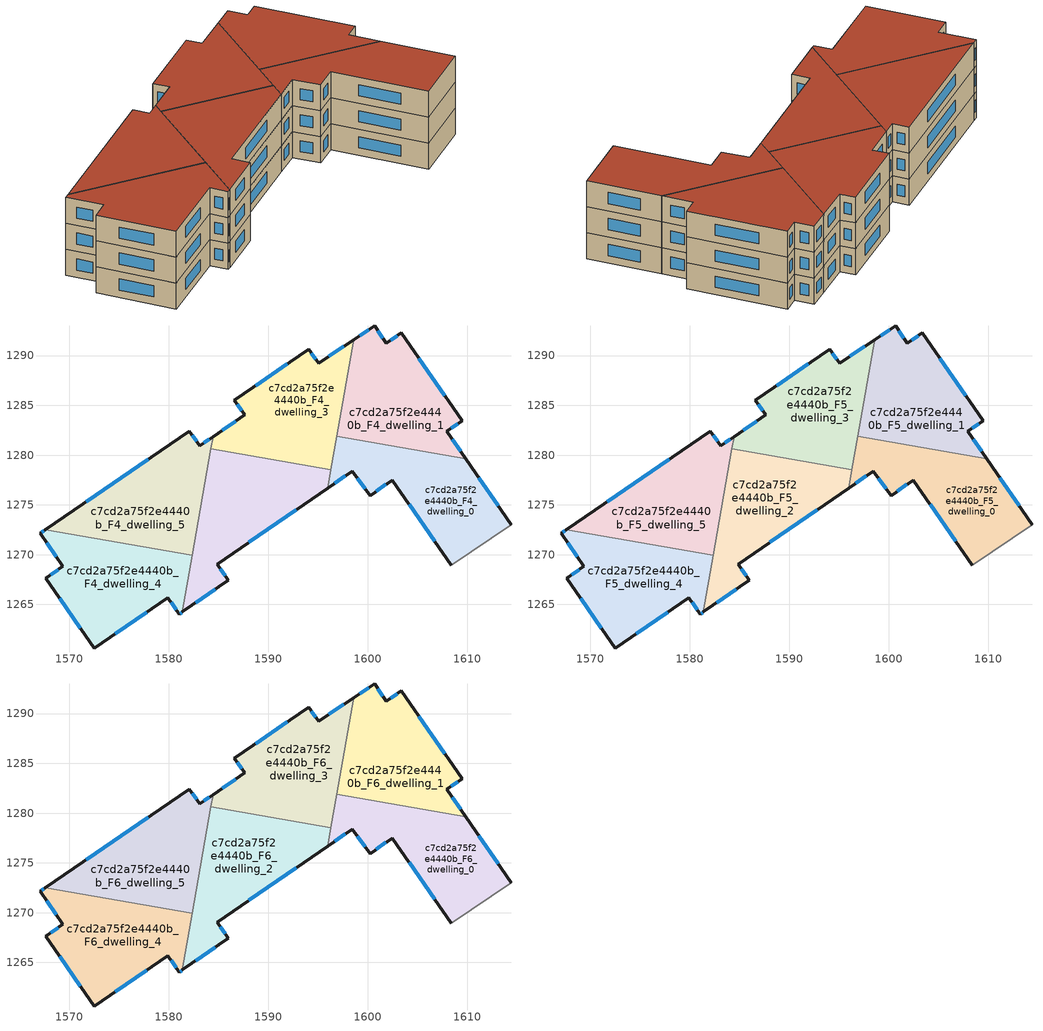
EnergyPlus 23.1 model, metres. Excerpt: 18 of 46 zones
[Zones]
c7cd2a75f2e4440b_F4_dwelling_0
 floor to c7cd2a75f2e4440b_F3_dwelling_0 (EU_floor_Construction): 1609.86,1279.62 1614.39,1273.03 1608.41,1268.92 1602.46,1277.49 1600.24,1275.94 1598.46,1278.39 1595.98,1276.69 1596.89,1281.87 z12
 wall outside (EU_wall_Construction): 1595.98,1276.69 1598.46,1278.39 1600.24,1275.94 1602.46,1277.49 1608.41,1268.92 / 1614.39,1273.03 1609.86,1279.62 z12:15
 wall to c7cd2a75f2e4440b_F4_dwelling_1 (EU_wall_Construction): 1609.86,1279.62 1596.89,1281.87 z12:15
 wall adiabatic (EU_wall_Construction): 1608.41,1268.92 1614.39,1273.03 z12:15
 wall to c7cd2a75f2e4440b_F4_dwelling_3 (EU_wall_Construction): 1596.89,1281.87 1596.3,1278.51 z12:15
 wall to c7cd2a75f2e4440b_F4_dwelling_2 (EU_wall_Construction): 1596.3,1278.51 1595.98,1276.69 z12:15
 window (EU_Window_Construction): 1600.87,1276.38 1601.82,1277.05 / 1598.97,1277.69 1599.73,1276.64 / 1596.69,1277.18 1597.75,1277.91 / 1613.1,1274.91 1611.16,1277.73 / 1604.16,1275.04 1606.71,1271.37 z12.86:14.14
c7cd2a75f2e4440b_F4_dwelling_1
 floor to c7cd2a75f2e4440b_F3_dwelling_1 (EU_floor_Construction): 1603.37,1292.28 1609.49,1283.43 1607.96,1282.38 1609.86,1279.62 1596.89,1281.87 1598.58,1291.6 1600.68,1293.01 1601.87,1291.25 z12
 wall outside (EU_wall_Construction): 1609.86,1279.62 1607.96,1282.38 1609.49,1283.43 1603.37,1292.28 1601.87,1291.25 1600.68,1293.01 1598.58,1291.6 z12:15
 wall to c7cd2a75f2e4440b_F4_dwelling_3 (EU_wall_Construction): 1598.58,1291.6 1596.89,1281.87 z12:15
 window (EU_Window_Construction): 1608.4,1282.68 1609.05,1283.13 / 1609.32,1280.41 1608.5,1281.59 / 1600.08,1292.61 1599.18,1292.01 / 1601.53,1291.76 1601.02,1292.51 / 1602.94,1291.99 1602.3,1291.55 / 1607.74,1285.96 1605.11,1289.75 z12.86:14.14
c7cd2a75f2e4440b_F4_dwelling_2
 floor to c7cd2a75f2e4440b_F3_dwelling_2 (EU_floor_Construction): 1594.73,1275.83 1584.88,1269.06 1586.01,1267.41 1581.39,1264.24 1583.74,1277.75 z12
 floor to c7cd2a75f2e4440b_F3_dwelling_3 (EU_floor_Construction): 1596.3,1278.51 1595.98,1276.69 1594.73,1275.83 1583.74,1277.75 1584.24,1280.61 z12
 wall outside (EU_wall_Construction): 1581.39,1264.24 1586.01,1267.41 1584.88,1269.06 1595.98,1276.69 z12:15
 wall to c7cd2a75f2e4440b_F4_dwelling_3 (EU_wall_Construction): 1596.3,1278.51 1584.24,1280.61 z12:15
 wall to c7cd2a75f2e4440b_F4_dwelling_5 (EU_wall_Construction): 1584.24,1280.61 1582.38,1269.92 z12:15
 wall to c7cd2a75f2e4440b_F4_dwelling_4 (EU_wall_Construction): 1582.38,1269.92 1581.39,1264.24 z12:15
 window (EU_Window_Construction): 1582.71,1265.15 1584.69,1266.51 / 1588.05,1271.24 1592.81,1274.51 / 1585.68,1267.88 1585.2,1268.59 z12.86:14.14
c7cd2a75f2e4440b_F4_dwelling_3
 floor to c7cd2a75f2e4440b_F3_dwelling_3 (EU_floor_Construction): 1596.81,1281.46 1596.3,1278.51 1584.24,1280.61 1584.46,1281.87 1587.65,1284.03 1588.43,1282.92 z12
 floor to c7cd2a75f2e4440b_F3_dwelling_4 (EU_floor_Construction): 1598.58,1291.6 1596.81,1281.46 1588.43,1282.92 1586.61,1285.51 1594.06,1290.63 1595.07,1289.25 z12
 wall outside (EU_wall_Construction): 1598.58,1291.6 1595.07,1289.25 1594.06,1290.63 1586.61,1285.51 1587.65,1284.03 1584.46,1281.87 z12:15
 wall to c7cd2a75f2e4440b_F4_dwelling_5 (EU_wall_Construction): 1584.46,1281.87 1584.24,1280.61 z12:15
 window (EU_Window_Construction): 1586.74,1283.41 1585.37,1282.48 / 1586.91,1285.08 1587.35,1284.45 / 1591.93,1289.17 1588.74,1286.97 / 1594.78,1289.64 1594.35,1290.24 / 1597.58,1290.93 1596.07,1289.92 z12.86:14.14
c7cd2a75f2e4440b_F4_dwelling_4
 floor to c7cd2a75f2e4440b_F3_dwelling_5 (EU_floor_Construction): 1582.38,1269.92 1581.39,1264.24 1581.06,1264.02 1579.93,1265.67 1572.51,1260.58 1567.67,1267.62 1569.38,1268.82 1567.08,1272.13 1567.6,1272.49 z12
 wall outside (EU_wall_Construction): 1567.6,1272.49 1567.08,1272.13 1569.38,1268.82 1567.67,1267.62 1572.51,1260.58 1579.93,1265.67 1581.06,1264.02 1581.39,1264.24 z12:15
 wall to c7cd2a75f2e4440b_F4_dwelling_5 (EU_wall_Construction): 1582.38,1269.92 1567.6,1272.49 z12:15
 window (EU_Window_Construction): 1574.63,1262.03 1577.81,1264.21 / 1569.05,1265.61 1571.13,1262.59 / 1568.89,1268.48 1568.16,1267.96 / 1567.73,1271.19 1568.72,1269.77 / 1567.45,1272.39 1567.23,1272.24 / 1581.15,1264.08 1581.3,1264.18 / 1580.25,1265.2 1580.74,1264.49 z12.86:14.14
c7cd2a75f2e4440b_F4_dwelling_5
 floor to c7cd2a75f2e4440b_F3_dwelling_6 (EU_floor_Construction): 1584.46,1281.87 1582.38,1269.92 1567.6,1272.49 1582.09,1282.42 1583.12,1280.96 z12
 wall outside (EU_wall_Construction): 1584.46,1281.87 1583.12,1280.96 1582.09,1282.42 1567.6,1272.49 z12:15
 window (EU_Window_Construction): 1577.95,1279.58 1571.74,1275.33 / 1582.83,1281.38 1582.38,1282 / 1584.07,1281.61 1583.5,1281.22 z12.86:14.14
c7cd2a75f2e4440b_F5_dwelling_0
 floor to c7cd2a75f2e4440b_F4_dwelling_0 (EU_floor_Construction): 1609.86,1279.62 1614.39,1273.03 1608.41,1268.92 1602.46,1277.49 1600.24,1275.94 1598.46,1278.39 1595.98,1276.69 1596.89,1281.87 z15
 wall outside (EU_wall_Construction): 1595.98,1276.69 1598.46,1278.39 1600.24,1275.94 1602.46,1277.49 1608.41,1268.92 / 1614.39,1273.03 1609.86,1279.62 z15:18
 wall to c7cd2a75f2e4440b_F5_dwelling_1 (EU_wall_Construction): 1609.86,1279.62 1596.89,1281.87 z15:18
 wall adiabatic (EU_wall_Construction): 1608.41,1268.92 1614.39,1273.03 z15:18
 wall to c7cd2a75f2e4440b_F5_dwelling_3 (EU_wall_Construction): 1596.89,1281.87 1596.3,1278.51 z15:18
 wall to c7cd2a75f2e4440b_F5_dwelling_2 (EU_wall_Construction): 1596.3,1278.51 1595.98,1276.69 z15:18
 window (EU_Window_Construction): 1600.87,1276.38 1601.82,1277.05 / 1598.97,1277.69 1599.73,1276.64 / 1596.69,1277.18 1597.75,1277.91 / 1613.1,1274.91 1611.16,1277.73 / 1604.16,1275.04 1606.71,1271.37 z15.86:17.14
c7cd2a75f2e4440b_F5_dwelling_1
 floor to c7cd2a75f2e4440b_F4_dwelling_1 (EU_floor_Construction): 1603.37,1292.28 1609.49,1283.43 1607.96,1282.38 1609.86,1279.62 1596.89,1281.87 1598.58,1291.6 1600.68,1293.01 1601.87,1291.25 z15
 wall outside (EU_wall_Construction): 1609.86,1279.62 1607.96,1282.38 1609.49,1283.43 1603.37,1292.28 1601.87,1291.25 1600.68,1293.01 1598.58,1291.6 z15:18
 wall to c7cd2a75f2e4440b_F5_dwelling_3 (EU_wall_Construction): 1598.58,1291.6 1596.89,1281.87 z15:18
 window (EU_Window_Construction): 1608.4,1282.68 1609.05,1283.13 / 1609.32,1280.41 1608.5,1281.59 / 1600.08,1292.61 1599.18,1292.01 / 1601.53,1291.76 1601.02,1292.51 / 1602.94,1291.99 1602.3,1291.55 / 1607.74,1285.96 1605.11,1289.75 z15.86:17.14
c7cd2a75f2e4440b_F5_dwelling_2
 floor to c7cd2a75f2e4440b_F4_dwelling_2 (EU_floor_Construction): 1596.3,1278.51 1595.98,1276.69 1584.88,1269.06 1586.01,1267.41 1581.39,1264.24 1584.24,1280.61 z15
 wall outside (EU_wall_Construction): 1581.39,1264.24 1586.01,1267.41 1584.88,1269.06 1595.98,1276.69 z15:18
 wall to c7cd2a75f2e4440b_F5_dwelling_3 (EU_wall_Construction): 1596.3,1278.51 1584.24,1280.61 z15:18
 wall to c7cd2a75f2e4440b_F5_dwelling_5 (EU_wall_Construction): 1584.24,1280.61 1582.38,1269.92 z15:18
 wall to c7cd2a75f2e4440b_F5_dwelling_4 (EU_wall_Construction): 1582.38,1269.92 1581.39,1264.24 z15:18
 window (EU_Window_Construction): 1582.71,1265.15 1584.69,1266.51 / 1588.05,1271.24 1592.81,1274.51 / 1585.68,1267.88 1585.2,1268.59 z15.86:17.14
c7cd2a75f2e4440b_F5_dwelling_3
 floor to c7cd2a75f2e4440b_F4_dwelling_3 (EU_floor_Construction): 1598.58,1291.6 1596.3,1278.51 1584.24,1280.61 1584.46,1281.87 1587.65,1284.03 1586.61,1285.51 1594.06,1290.63 1595.07,1289.25 z15
 wall outside (EU_wall_Construction): 1598.58,1291.6 1595.07,1289.25 1594.06,1290.63 1586.61,1285.51 1587.65,1284.03 1584.46,1281.87 z15:18
 wall to c7cd2a75f2e4440b_F5_dwelling_5 (EU_wall_Construction): 1584.46,1281.87 1584.24,1280.61 z15:18
 window (EU_Window_Construction): 1586.74,1283.41 1585.37,1282.48 / 1586.91,1285.08 1587.35,1284.45 / 1591.93,1289.17 1588.74,1286.97 / 1594.78,1289.64 1594.35,1290.24 / 1597.58,1290.93 1596.07,1289.92 z15.86:17.14
c7cd2a75f2e4440b_F5_dwelling_4
 floor to c7cd2a75f2e4440b_F4_dwelling_4 (EU_floor_Construction): 1582.38,1269.92 1581.39,1264.24 1581.06,1264.02 1579.93,1265.67 1572.51,1260.58 1567.67,1267.62 1569.38,1268.82 1567.08,1272.13 1567.6,1272.49 z15
 wall outside (EU_wall_Construction): 1567.6,1272.49 1567.08,1272.13 1569.38,1268.82 1567.67,1267.62 1572.51,1260.58 1579.93,1265.67 1581.06,1264.02 1581.39,1264.24 z15:18
 wall to c7cd2a75f2e4440b_F5_dwelling_5 (EU_wall_Construction): 1582.38,1269.92 1567.6,1272.49 z15:18
 window (EU_Window_Construction): 1574.63,1262.03 1577.81,1264.21 / 1569.05,1265.61 1571.13,1262.59 / 1568.89,1268.48 1568.16,1267.96 / 1567.73,1271.19 1568.72,1269.77 / 1567.45,1272.39 1567.23,1272.24 / 1581.15,1264.08 1581.3,1264.18 / 1580.25,1265.2 1580.74,1264.49 z15.86:17.14
c7cd2a75f2e4440b_F5_dwelling_5
 floor to c7cd2a75f2e4440b_F4_dwelling_5 (EU_floor_Construction): 1584.46,1281.87 1582.38,1269.92 1567.6,1272.49 1582.09,1282.42 1583.12,1280.96 z15
 wall outside (EU_wall_Construction): 1584.46,1281.87 1583.12,1280.96 1582.09,1282.42 1567.6,1272.49 z15:18
 window (EU_Window_Construction): 1577.95,1279.58 1571.74,1275.33 / 1582.83,1281.38 1582.38,1282 / 1584.07,1281.61 1583.5,1281.22 z15.86:17.14
c7cd2a75f2e4440b_F6_dwelling_0
 floor to c7cd2a75f2e4440b_F5_dwelling_0 (EU_floor_Construction): 1609.86,1279.62 1614.39,1273.03 1608.41,1268.92 1602.46,1277.49 1600.24,1275.94 1598.46,1278.39 1595.98,1276.69 1596.89,1281.87 z18
 wall outside (EU_wall_Construction): 1595.98,1276.69 1598.46,1278.39 1600.24,1275.94 1602.46,1277.49 1608.41,1268.92 / 1614.39,1273.03 1609.86,1279.62 z18:21
 wall to c7cd2a75f2e4440b_F6_dwelling_1 (EU_wall_Construction): 1609.86,1279.62 1596.89,1281.87 z18:21
 wall adiabatic (EU_wall_Construction): 1608.41,1268.92 1614.39,1273.03 z18:21
 wall to c7cd2a75f2e4440b_F6_dwelling_3 (EU_wall_Construction): 1596.89,1281.87 1596.3,1278.51 z18:21
 wall to c7cd2a75f2e4440b_F6_dwelling_2 (EU_wall_Construction): 1596.3,1278.51 1595.98,1276.69 z18:21
 window (EU_Window_Construction): 1600.87,1276.38 1601.82,1277.05 / 1598.97,1277.69 1599.73,1276.64 / 1596.69,1277.18 1597.75,1277.91 / 1613.1,1274.91 1611.16,1277.73 / 1604.16,1275.04 1606.71,1271.37 z18.86:20.14
 roof outside (EU_roof_Construction): 1614.39,1273.03 1609.86,1279.62 1596.89,1281.87 1595.98,1276.69 1598.46,1278.39 1600.24,1275.94 1602.46,1277.49 1608.41,1268.92 z21
c7cd2a75f2e4440b_F6_dwelling_1
 floor to c7cd2a75f2e4440b_F5_dwelling_1 (EU_floor_Construction): 1603.37,1292.28 1609.49,1283.43 1607.96,1282.38 1609.86,1279.62 1596.89,1281.87 1598.58,1291.6 1600.68,1293.01 1601.87,1291.25 z18
 wall outside (EU_wall_Construction): 1609.86,1279.62 1607.96,1282.38 1609.49,1283.43 1603.37,1292.28 1601.87,1291.25 1600.68,1293.01 1598.58,1291.6 z18:21
 wall to c7cd2a75f2e4440b_F6_dwelling_3 (EU_wall_Construction): 1598.58,1291.6 1596.89,1281.87 z18:21
 window (EU_Window_Construction): 1608.4,1282.68 1609.05,1283.13 / 1609.32,1280.41 1608.5,1281.59 / 1600.08,1292.61 1599.18,1292.01 / 1601.53,1291.76 1601.02,1292.51 / 1602.94,1291.99 1602.3,1291.55 / 1607.74,1285.96 1605.11,1289.75 z18.86:20.14
 roof outside (EU_roof_Construction): 1609.86,1279.62 1607.96,1282.38 1609.49,1283.43 1603.37,1292.28 1601.87,1291.25 1600.68,1293.01 1598.58,1291.6 1596.89,1281.87 z21
c7cd2a75f2e4440b_F6_dwelling_2
 floor to c7cd2a75f2e4440b_F5_dwelling_2 (EU_floor_Construction): 1596.3,1278.51 1595.98,1276.69 1584.88,1269.06 1586.01,1267.41 1581.39,1264.24 1584.24,1280.61 z18
 wall outside (EU_wall_Construction): 1581.39,1264.24 1586.01,1267.41 1584.88,1269.06 1595.98,1276.69 z18:21
 wall to c7cd2a75f2e4440b_F6_dwelling_3 (EU_wall_Construction): 1596.3,1278.51 1584.24,1280.61 z18:21
 wall to c7cd2a75f2e4440b_F6_dwelling_5 (EU_wall_Construction): 1584.24,1280.61 1582.38,1269.92 z18:21
 wall to c7cd2a75f2e4440b_F6_dwelling_4 (EU_wall_Construction): 1582.38,1269.92 1581.39,1264.24 z18:21
 window (EU_Window_Construction): 1582.71,1265.15 1584.69,1266.51 / 1588.05,1271.24 1592.81,1274.51 / 1585.68,1267.88 1585.2,1268.59 z18.86:20.14
 roof outside (EU_roof_Construction): 1586.01,1267.41 1584.88,1269.06 1595.98,1276.69 1596.3,1278.51 1584.24,1280.61 1581.39,1264.24 z21
c7cd2a75f2e4440b_F6_dwelling_3
 floor to c7cd2a75f2e4440b_F5_dwelling_3 (EU_floor_Construction): 1598.58,1291.6 1596.3,1278.51 1584.24,1280.61 1584.46,1281.87 1587.65,1284.03 1586.61,1285.51 1594.06,1290.63 1595.07,1289.25 z18
 wall outside (EU_wall_Construction): 1598.58,1291.6 1595.07,1289.25 1594.06,1290.63 1586.61,1285.51 1587.65,1284.03 1584.46,1281.87 z18:21
 wall to c7cd2a75f2e4440b_F6_dwelling_5 (EU_wall_Construction): 1584.46,1281.87 1584.24,1280.61 z18:21
 window (EU_Window_Construction): 1586.74,1283.41 1585.37,1282.48 / 1586.91,1285.08 1587.35,1284.45 / 1591.93,1289.17 1588.74,1286.97 / 1594.78,1289.64 1594.35,1290.24 / 1597.58,1290.93 1596.07,1289.92 z18.86:20.14
 roof outside (EU_roof_Construction): 1596.3,1278.51 1598.58,1291.6 1595.07,1289.25 1594.06,1290.63 1586.61,1285.51 1587.65,1284.03 1584.46,1281.87 1584.24,1280.61 z21
c7cd2a75f2e4440b_F6_dwelling_4
 floor to c7cd2a75f2e4440b_F5_dwelling_4 (EU_floor_Construction): 1582.38,1269.92 1581.39,1264.24 1581.06,1264.02 1579.93,1265.67 1572.51,1260.58 1567.67,1267.62 1569.38,1268.82 1567.08,1272.13 1567.6,1272.49 z18
 wall outside (EU_wall_Construction): 1567.6,1272.49 1567.08,1272.13 1569.38,1268.82 1567.67,1267.62 1572.51,1260.58 1579.93,1265.67 1581.06,1264.02 1581.39,1264.24 z18:21
 wall to c7cd2a75f2e4440b_F6_dwelling_5 (EU_wall_Construction): 1582.38,1269.92 1567.6,1272.49 z18:21
 window (EU_Window_Construction): 1574.63,1262.03 1577.81,1264.21 / 1569.05,1265.61 1571.13,1262.59 / 1568.89,1268.48 1568.16,1267.96 / 1567.73,1271.19 1568.72,1269.77 / 1567.45,1272.39 1567.23,1272.24 / 1581.15,1264.08 1581.3,1264.18 / 1580.25,1265.2 1580.74,1264.49 z18.86:20.14
 roof outside (EU_roof_Construction): 1581.06,1264.02 1581.39,1264.24 1582.38,1269.92 1567.6,1272.49 1567.08,1272.13 1569.38,1268.82 1567.67,1267.62 1572.51,1260.58 1579.93,1265.67 z21
c7cd2a75f2e4440b_F6_dwelling_5
 floor to c7cd2a75f2e4440b_F5_dwelling_5 (EU_floor_Construction): 1584.46,1281.87 1582.38,1269.92 1567.6,1272.49 1582.09,1282.42 1583.12,1280.96 z18
 wall outside (EU_wall_Construction): 1584.46,1281.87 1583.12,1280.96 1582.09,1282.42 1567.6,1272.49 z18:21
 window (EU_Window_Construction): 1577.95,1279.58 1571.74,1275.33 / 1582.83,1281.38 1582.38,1282 / 1584.07,1281.61 1583.5,1281.22 z18.86:20.14
 roof outside (EU_roof_Construction): 1582.38,1269.92 1584.46,1281.87 1583.12,1280.96 1582.09,1282.42 1567.6,1272.49 z21
[Building]
EU S2 Campaign: North Axis=0; Terrain=City; Solar Distribution=FullExterior
[Site:Location]
Helsinki-Vantaa.AP: Latitude=60.317; Longitude=24.963; Time Zone=2; Elevation=54.6
[SizingPeriod:WeatherFileDays]
AnnualSizingPeriod: Begin Month=1; Begin Day of Month=1; End Month=12; End Day of Month=31; Day of Week for Start Day=Monday; Use Weather File Daylight Saving Period=No; Use Weather File Rain and Snow Indicators=No
[MATERIAL]
EU_InternalMass_Material: Roughness=MediumRough; Thickness=0.1; Conductivity=1; Density=1800; Specific Heat=900; Thermal Absorptance=0.9; Solar Absorptance=0.7; Visible Absorptance=0.7
[MATERIAL:NOMASS] Roughness=MediumRough; Thermal Absorptance=0.9; Solar Absorptance=0.7; Visible Absorptance=0.7
Name | Thermal Resistance
EU_wall_NoMass | 2.6932
EU_roof_NoMass | 3.19818
EU_floor_NoMass | 2.22482
[WINDOWMATERIAL:SIMPLEGLAZINGSYSTEM]
EU_Window_SimpleGlazing: UFactor=2.14966; Solar Heat Gain Coefficient=0.7; Visible Transmittance=0.7
[CONSTRUCTION]
EU_wall_Construction: EU_wall_NoMass
EU_roof_Construction: EU_roof_NoMass
EU_floor_Construction: EU_floor_NoMass
EU_Window_Construction: EU_Window_SimpleGlazing
EU_InternalMass_Construction: EU_InternalMass_Material
[ZONE] Type=1; Multiplier=1; Ceiling Height=autocalculate; Floor Area=autocalculate; Part of Total Floor Area=Yes
Name | Volume
c7cd2a75f2e4440b_F4_dwelling_0; c7cd2a75f2e4440b_F5_dwelling_0; c7cd2a75f2e4440b_F6_dwelling_0 | 315.585
c7cd2a75f2e4440b_F4_dwelling_1; c7cd2a75f2e4440b_F5_dwelling_1; c7cd2a75f2e4440b_F6_dwelling_1 | 315.59
c7cd2a75f2e4440b_F4_dwelling_2; c7cd2a75f2e4440b_F5_dwelling_2; c7cd2a75f2e4440b_F6_dwelling_2 | 315.617
c7cd2a75f2e4440b_F4_dwelling_3; c7cd2a75f2e4440b_F5_dwelling_3; c7cd2a75f2e4440b_F6_dwelling_3 | 315.587
c7cd2a75f2e4440b_F4_dwelling_4; c7cd2a75f2e4440b_F5_dwelling_4; c7cd2a75f2e4440b_F6_dwelling_4; c7cd2a75f2e4440b_F4_dwelling_5; c7cd2a75f2e4440b_F5_dwelling_5; c7cd2a75f2e4440b_F6_dwelling_5 | 315.573
[INTERNALMASS] Construction=EU_InternalMass_Construction
Name | Zone or ZoneList | Surface Area
c7cd2a75f2e4440b_F4_dwelling_0_EU_InternalMass | c7cd2a75f2e4440b_F4_dwelling_0 | 105.195
c7cd2a75f2e4440b_F4_dwelling_1_EU_InternalMass | c7cd2a75f2e4440b_F4_dwelling_1 | 105.197
c7cd2a75f2e4440b_F4_dwelling_2_EU_InternalMass | c7cd2a75f2e4440b_F4_dwelling_2 | 105.205
c7cd2a75f2e4440b_F4_dwelling_3_EU_InternalMass | c7cd2a75f2e4440b_F4_dwelling_3 | 105.201
c7cd2a75f2e4440b_F4_dwelling_4_EU_InternalMass | c7cd2a75f2e4440b_F4_dwelling_4 | 105.191
c7cd2a75f2e4440b_F4_dwelling_5_EU_InternalMass | c7cd2a75f2e4440b_F4_dwelling_5 | 105.191
c7cd2a75f2e4440b_F5_dwelling_0_EU_InternalMass | c7cd2a75f2e4440b_F5_dwelling_0 | 105.195
c7cd2a75f2e4440b_F5_dwelling_1_EU_InternalMass | c7cd2a75f2e4440b_F5_dwelling_1 | 105.197
c7cd2a75f2e4440b_F5_dwelling_2_EU_InternalMass | c7cd2a75f2e4440b_F5_dwelling_2 | 105.205
c7cd2a75f2e4440b_F5_dwelling_3_EU_InternalMass | c7cd2a75f2e4440b_F5_dwelling_3 | 105.201
c7cd2a75f2e4440b_F5_dwelling_4_EU_InternalMass | c7cd2a75f2e4440b_F5_dwelling_4 | 105.191
c7cd2a75f2e4440b_F5_dwelling_5_EU_InternalMass | c7cd2a75f2e4440b_F5_dwelling_5 | 105.191
c7cd2a75f2e4440b_F6_dwelling_0_EU_InternalMass | c7cd2a75f2e4440b_F6_dwelling_0 | 105.195
c7cd2a75f2e4440b_F6_dwelling_1_EU_InternalMass | c7cd2a75f2e4440b_F6_dwelling_1 | 105.197
c7cd2a75f2e4440b_F6_dwelling_2_EU_InternalMass | c7cd2a75f2e4440b_F6_dwelling_2 | 105.205
c7cd2a75f2e4440b_F6_dwelling_3_EU_InternalMass | c7cd2a75f2e4440b_F6_dwelling_3 | 105.201
c7cd2a75f2e4440b_F6_dwelling_4_EU_InternalMass | c7cd2a75f2e4440b_F6_dwelling_4 | 105.191
c7cd2a75f2e4440b_F6_dwelling_5_EU_InternalMass | c7cd2a75f2e4440b_F6_dwelling_5 | 105.191
[OTHEREQUIPMENT] Fuel Type=Electricity; Design Level Calculation Method=Watts/Area; Power per Zone Floor Area=1; Fraction Latent=0; Fraction Radiant=0; Fraction Lost=0; Carbon Dioxide Generation Rate=0; EndUse Subcategory=EU_Step8_InternalGains
Name | Zone or ZoneList or Space or SpaceList | Schedule
EU_Step8_InternalGain_c7cd2a75f2e4440b_F4_dwelling_0_f000 | c7cd2a75f2e4440b_F4_dwelling_0 | EU_Step8_GainSchedule_c7cd2a75f2e4440b_F4_dwelling_0_f000
EU_Step8_InternalGain_c7cd2a75f2e4440b_F4_dwelling_1_f000 | c7cd2a75f2e4440b_F4_dwelling_1 | EU_Step8_GainSchedule_c7cd2a75f2e4440b_F4_dwelling_1_f000
EU_Step8_InternalGain_c7cd2a75f2e4440b_F4_dwelling_2_f000 | c7cd2a75f2e4440b_F4_dwelling_2 | EU_Step8_GainSchedule_c7cd2a75f2e4440b_F4_dwelling_2_f000
EU_Step8_InternalGain_c7cd2a75f2e4440b_F4_dwelling_3_f000 | c7cd2a75f2e4440b_F4_dwelling_3 | EU_Step8_GainSchedule_c7cd2a75f2e4440b_F4_dwelling_3_f000
EU_Step8_InternalGain_c7cd2a75f2e4440b_F4_dwelling_4_f000 | c7cd2a75f2e4440b_F4_dwelling_4 | EU_Step8_GainSchedule_c7cd2a75f2e4440b_F4_dwelling_4_f000
EU_Step8_InternalGain_c7cd2a75f2e4440b_F4_dwelling_5_f000 | c7cd2a75f2e4440b_F4_dwelling_5 | EU_Step8_GainSchedule_c7cd2a75f2e4440b_F4_dwelling_5_f000
EU_Step8_InternalGain_c7cd2a75f2e4440b_F5_dwelling_0_f000 | c7cd2a75f2e4440b_F5_dwelling_0 | EU_Step8_GainSchedule_c7cd2a75f2e4440b_F5_dwelling_0_f000
EU_Step8_InternalGain_c7cd2a75f2e4440b_F5_dwelling_1_f000 | c7cd2a75f2e4440b_F5_dwelling_1 | EU_Step8_GainSchedule_c7cd2a75f2e4440b_F5_dwelling_1_f000
EU_Step8_InternalGain_c7cd2a75f2e4440b_F5_dwelling_2_f000 | c7cd2a75f2e4440b_F5_dwelling_2 | EU_Step8_GainSchedule_c7cd2a75f2e4440b_F5_dwelling_2_f000
EU_Step8_InternalGain_c7cd2a75f2e4440b_F5_dwelling_3_f000 | c7cd2a75f2e4440b_F5_dwelling_3 | EU_Step8_GainSchedule_c7cd2a75f2e4440b_F5_dwelling_3_f000
EU_Step8_InternalGain_c7cd2a75f2e4440b_F5_dwelling_4_f000 | c7cd2a75f2e4440b_F5_dwelling_4 | EU_Step8_GainSchedule_c7cd2a75f2e4440b_F5_dwelling_4_f000
EU_Step8_InternalGain_c7cd2a75f2e4440b_F5_dwelling_5_f000 | c7cd2a75f2e4440b_F5_dwelling_5 | EU_Step8_GainSchedule_c7cd2a75f2e4440b_F5_dwelling_5_f000
EU_Step8_InternalGain_c7cd2a75f2e4440b_F6_dwelling_0_f000 | c7cd2a75f2e4440b_F6_dwelling_0 | EU_Step8_GainSchedule_c7cd2a75f2e4440b_F6_dwelling_0_f000
EU_Step8_InternalGain_c7cd2a75f2e4440b_F6_dwelling_1_f000 | c7cd2a75f2e4440b_F6_dwelling_1 | EU_Step8_GainSchedule_c7cd2a75f2e4440b_F6_dwelling_1_f000
EU_Step8_InternalGain_c7cd2a75f2e4440b_F6_dwelling_2_f000 | c7cd2a75f2e4440b_F6_dwelling_2 | EU_Step8_GainSchedule_c7cd2a75f2e4440b_F6_dwelling_2_f000
EU_Step8_InternalGain_c7cd2a75f2e4440b_F6_dwelling_3_f000 | c7cd2a75f2e4440b_F6_dwelling_3 | EU_Step8_GainSchedule_c7cd2a75f2e4440b_F6_dwelling_3_f000
EU_Step8_InternalGain_c7cd2a75f2e4440b_F6_dwelling_4_f000 | c7cd2a75f2e4440b_F6_dwelling_4 | EU_Step8_GainSchedule_c7cd2a75f2e4440b_F6_dwelling_4_f000
EU_Step8_InternalGain_c7cd2a75f2e4440b_F6_dwelling_5_f000 | c7cd2a75f2e4440b_F6_dwelling_5 | EU_Step8_GainSchedule_c7cd2a75f2e4440b_F6_dwelling_5_f000
[ZONEVENTILATION:DESIGNFLOWRATE] Schedule=EU_AlwaysOn; Design Flow Rate Calculation Method=AirChanges/Hour; Air Changes per Hour=0.586271; Ventilation Type=Natural; Fan Pressure Rise=0; Fan Total Efficiency=1; Constant Term Coefficient=1; Temperature Term Coefficient=0; Velocity Term Coefficient=0; Velocity Squared Term Coefficient=0; Minimum Indoor Temperature=-100; Maximum Indoor Temperature=100; Delta Temperature=-100; Minimum Outdoor Temperature=-100; Maximum Outdoor Temperature=100; Maximum Wind Speed=40
Name | Zone or ZoneList or Space or SpaceList
EU_ConstantAir_c7cd2a75f2e4440b_F4_dwelling_0 | c7cd2a75f2e4440b_F4_dwelling_0
EU_ConstantAir_c7cd2a75f2e4440b_F4_dwelling_1 | c7cd2a75f2e4440b_F4_dwelling_1
EU_ConstantAir_c7cd2a75f2e4440b_F4_dwelling_2 | c7cd2a75f2e4440b_F4_dwelling_2
EU_ConstantAir_c7cd2a75f2e4440b_F4_dwelling_3 | c7cd2a75f2e4440b_F4_dwelling_3
EU_ConstantAir_c7cd2a75f2e4440b_F4_dwelling_4 | c7cd2a75f2e4440b_F4_dwelling_4
EU_ConstantAir_c7cd2a75f2e4440b_F4_dwelling_5 | c7cd2a75f2e4440b_F4_dwelling_5
EU_ConstantAir_c7cd2a75f2e4440b_F5_dwelling_0 | c7cd2a75f2e4440b_F5_dwelling_0
EU_ConstantAir_c7cd2a75f2e4440b_F5_dwelling_1 | c7cd2a75f2e4440b_F5_dwelling_1
EU_ConstantAir_c7cd2a75f2e4440b_F5_dwelling_2 | c7cd2a75f2e4440b_F5_dwelling_2
EU_ConstantAir_c7cd2a75f2e4440b_F5_dwelling_3 | c7cd2a75f2e4440b_F5_dwelling_3
EU_ConstantAir_c7cd2a75f2e4440b_F5_dwelling_4 | c7cd2a75f2e4440b_F5_dwelling_4
EU_ConstantAir_c7cd2a75f2e4440b_F5_dwelling_5 | c7cd2a75f2e4440b_F5_dwelling_5
EU_ConstantAir_c7cd2a75f2e4440b_F6_dwelling_0 | c7cd2a75f2e4440b_F6_dwelling_0
EU_ConstantAir_c7cd2a75f2e4440b_F6_dwelling_1 | c7cd2a75f2e4440b_F6_dwelling_1
EU_ConstantAir_c7cd2a75f2e4440b_F6_dwelling_2 | c7cd2a75f2e4440b_F6_dwelling_2
EU_ConstantAir_c7cd2a75f2e4440b_F6_dwelling_3 | c7cd2a75f2e4440b_F6_dwelling_3
EU_ConstantAir_c7cd2a75f2e4440b_F6_dwelling_4 | c7cd2a75f2e4440b_F6_dwelling_4
EU_ConstantAir_c7cd2a75f2e4440b_F6_dwelling_5 | c7cd2a75f2e4440b_F6_dwelling_5
[HVACTEMPLATE:THERMOSTAT] Constant Heating Setpoint=20; Constant Cooling Setpoint=50
EU_HeatOnly_c7cd2a75f2e4440b_F0_dwelling_0; EU_HeatOnly_c7cd2a75f2e4440b_F0_dwelling_1; EU_HeatOnly_c7cd2a75f2e4440b_F0_dwelling_2; EU_HeatOnly_c7cd2a75f2e4440b_F0_dwelling_3; EU_HeatOnly_c7cd2a75f2e4440b_F0_dwelling_4; EU_HeatOnly_c7cd2a75f2e4440b_F0_dwelling_5; EU_HeatOnly_c7cd2a75f2e4440b_F0_dwelling_6; EU_HeatOnly_c7cd2a75f2e4440b_F1_dwelling_0; EU_HeatOnly_c7cd2a75f2e4440b_F1_dwelling_1; EU_HeatOnly_c7cd2a75f2e4440b_F1_dwelling_2; EU_HeatOnly_c7cd2a75f2e4440b_F1_dwelling_3; EU_HeatOnly_c7cd2a75f2e4440b_F1_dwelling_4; EU_HeatOnly_c7cd2a75f2e4440b_F1_dwelling_5; EU_HeatOnly_c7cd2a75f2e4440b_F1_dwelling_6; EU_HeatOnly_c7cd2a75f2e4440b_F2_dwelling_0; EU_HeatOnly_c7cd2a75f2e4440b_F2_dwelling_1; EU_HeatOnly_c7cd2a75f2e4440b_F2_dwelling_2; EU_HeatOnly_c7cd2a75f2e4440b_F2_dwelling_3; EU_HeatOnly_c7cd2a75f2e4440b_F2_dwelling_4; EU_HeatOnly_c7cd2a75f2e4440b_F2_dwelling_5; EU_HeatOnly_c7cd2a75f2e4440b_F2_dwelling_6; EU_HeatOnly_c7cd2a75f2e4440b_F3_dwelling_0; EU_HeatOnly_c7cd2a75f2e4440b_F3_dwelling_1; EU_HeatOnly_c7cd2a75f2e4440b_F3_dwelling_2; EU_HeatOnly_c7cd2a75f2e4440b_F3_dwelling_3; EU_HeatOnly_c7cd2a75f2e4440b_F3_dwelling_4; EU_HeatOnly_c7cd2a75f2e4440b_F3_dwelling_5; EU_HeatOnly_c7cd2a75f2e4440b_F3_dwelling_6; EU_HeatOnly_c7cd2a75f2e4440b_F4_dwelling_0; EU_HeatOnly_c7cd2a75f2e4440b_F4_dwelling_1; EU_HeatOnly_c7cd2a75f2e4440b_F4_dwelling_2; EU_HeatOnly_c7cd2a75f2e4440b_F4_dwelling_3; EU_HeatOnly_c7cd2a75f2e4440b_F4_dwelling_4; EU_HeatOnly_c7cd2a75f2e4440b_F4_dwelling_5; EU_HeatOnly_c7cd2a75f2e4440b_F5_dwelling_0; EU_HeatOnly_c7cd2a75f2e4440b_F5_dwelling_1; EU_HeatOnly_c7cd2a75f2e4440b_F5_dwelling_2; EU_HeatOnly_c7cd2a75f2e4440b_F5_dwelling_3; EU_HeatOnly_c7cd2a75f2e4440b_F5_dwelling_4; EU_HeatOnly_c7cd2a75f2e4440b_F5_dwelling_5; EU_HeatOnly_c7cd2a75f2e4440b_F6_dwelling_0; EU_HeatOnly_c7cd2a75f2e4440b_F6_dwelling_1; EU_HeatOnly_c7cd2a75f2e4440b_F6_dwelling_2; EU_HeatOnly_c7cd2a75f2e4440b_F6_dwelling_3; EU_HeatOnly_c7cd2a75f2e4440b_F6_dwelling_4; EU_HeatOnly_c7cd2a75f2e4440b_F6_dwelling_5
[HVACTEMPLATE:ZONE:IDEALLOADSAIRSYSTEM] System Availability Schedule=EU_AlwaysOn; Maximum Heating Supply Air Temperature=50; Minimum Cooling Supply Air Temperature=13; Maximum Heating Supply Air Humidity Ratio=0.0156; Minimum Cooling Supply Air Humidity Ratio=0.0077; Heating Limit=NoLimit; Cooling Limit=NoLimit; Heating Availability Schedule=EU_AlwaysOn; Cooling Availability Schedule=EU_CoolingOff; Dehumidification Control Type=ConstantSensibleHeatRatio; Cooling Sensible Heat Ratio=0.7; Dehumidification Setpoint=60; Humidification Control Type=None; Humidification Setpoint=30; Outdoor Air Method=None; Outdoor Air Flow Rate per Person=0.00944; Outdoor Air Flow Rate per Zone Floor Area=0; Outdoor Air Flow Rate per Zone=0; Demand Controlled Ventilation Type=None; Outdoor Air Economizer Type=NoEconomizer; Heat Recovery Type=None; Sensible Heat Recovery Effectiveness=0.7; Latent Heat Recovery Effectiveness=0.65
Name | Template Thermostat
c7cd2a75f2e4440b_F4_dwelling_0 | EU_HeatOnly_c7cd2a75f2e4440b_F4_dwelling_0
c7cd2a75f2e4440b_F4_dwelling_1 | EU_HeatOnly_c7cd2a75f2e4440b_F4_dwelling_1
c7cd2a75f2e4440b_F4_dwelling_2 | EU_HeatOnly_c7cd2a75f2e4440b_F4_dwelling_2
c7cd2a75f2e4440b_F4_dwelling_3 | EU_HeatOnly_c7cd2a75f2e4440b_F4_dwelling_3
c7cd2a75f2e4440b_F4_dwelling_4 | EU_HeatOnly_c7cd2a75f2e4440b_F4_dwelling_4
c7cd2a75f2e4440b_F4_dwelling_5 | EU_HeatOnly_c7cd2a75f2e4440b_F4_dwelling_5
c7cd2a75f2e4440b_F5_dwelling_0 | EU_HeatOnly_c7cd2a75f2e4440b_F5_dwelling_0
c7cd2a75f2e4440b_F5_dwelling_1 | EU_HeatOnly_c7cd2a75f2e4440b_F5_dwelling_1
c7cd2a75f2e4440b_F5_dwelling_2 | EU_HeatOnly_c7cd2a75f2e4440b_F5_dwelling_2
c7cd2a75f2e4440b_F5_dwelling_3 | EU_HeatOnly_c7cd2a75f2e4440b_F5_dwelling_3
c7cd2a75f2e4440b_F5_dwelling_4 | EU_HeatOnly_c7cd2a75f2e4440b_F5_dwelling_4
c7cd2a75f2e4440b_F5_dwelling_5 | EU_HeatOnly_c7cd2a75f2e4440b_F5_dwelling_5
c7cd2a75f2e4440b_F6_dwelling_0 | EU_HeatOnly_c7cd2a75f2e4440b_F6_dwelling_0
c7cd2a75f2e4440b_F6_dwelling_1 | EU_HeatOnly_c7cd2a75f2e4440b_F6_dwelling_1
c7cd2a75f2e4440b_F6_dwelling_2 | EU_HeatOnly_c7cd2a75f2e4440b_F6_dwelling_2
c7cd2a75f2e4440b_F6_dwelling_3 | EU_HeatOnly_c7cd2a75f2e4440b_F6_dwelling_3
c7cd2a75f2e4440b_F6_dwelling_4 | EU_HeatOnly_c7cd2a75f2e4440b_F6_dwelling_4
c7cd2a75f2e4440b_F6_dwelling_5 | EU_HeatOnly_c7cd2a75f2e4440b_F6_dwelling_5
[SIZING:ZONE] Zone Cooling Design Supply Air Temperature Input Method=SupplyAirTemperature; Zone Cooling Design Supply Air Temperature=13; Zone Heating Design Supply Air Temperature Input Method=SupplyAirTemperature; Zone Heating Design Supply Air Temperature=50; Zone Cooling Design Supply Air Humidity Ratio=0.008; Zone Heating Design Supply Air Humidity Ratio=0.008; Cooling Design Air Flow Method=DesignDay; Cooling Design Air Flow Rate=0; Cooling Minimum Air Flow per Zone Floor Area=0.000762; Cooling Minimum Air Flow=0; Cooling Minimum Air Flow Fraction=0.2; Heating Design Air Flow Method=DesignDay; Heating Design Air Flow Rate=0; Heating Maximum Air Flow per Zone Floor Area=0.002032; Heating Maximum Air Flow=0.141576; Heating Maximum Air Flow Fraction=0.3; Account for Dedicated Outdoor Air System=No; Dedicated Outdoor Air System Control Strategy=NeutralSupplyAir; Dedicated Outdoor Air Low Setpoint Temperature for Design=autosize; Dedicated Outdoor Air High Setpoint Temperature for Design=autosize; Zone Load Sizing Method=Sensible Load Only No Latent Load; Zone Latent Cooling Design Supply Air Humidity Ratio Input Method=HumidityRatioDifference; Zone Cooling Design Supply Air Humidity Ratio Difference=0.005; Zone Latent Heating Design Supply Air Humidity Ratio Input Method=HumidityRatioDifference; Zone Humidification Design Supply Air Humidity Ratio Difference=0.005
c7cd2a75f2e4440b_F4_dwelling_0; c7cd2a75f2e4440b_F4_dwelling_1; c7cd2a75f2e4440b_F4_dwelling_2; c7cd2a75f2e4440b_F4_dwelling_3; c7cd2a75f2e4440b_F4_dwelling_4; c7cd2a75f2e4440b_F4_dwelling_5; c7cd2a75f2e4440b_F5_dwelling_0; c7cd2a75f2e4440b_F5_dwelling_1; c7cd2a75f2e4440b_F5_dwelling_2; c7cd2a75f2e4440b_F5_dwelling_3; c7cd2a75f2e4440b_F5_dwelling_4; c7cd2a75f2e4440b_F5_dwelling_5; c7cd2a75f2e4440b_F6_dwelling_0; c7cd2a75f2e4440b_F6_dwelling_1; c7cd2a75f2e4440b_F6_dwelling_2; c7cd2a75f2e4440b_F6_dwelling_3; c7cd2a75f2e4440b_F6_dwelling_4; c7cd2a75f2e4440b_F6_dwelling_5
[SCHEDULE:CONSTANT]
Name | Hourly Value
EU_AlwaysOn | 1
EU_CoolingOff | 0
[SCHEDULE:FILE] Column Number=1; Rows to Skip at Top=0; Number of Hours of Data=8760; Column Separator=Comma; Interpolate to Timestep=No; Minutes per Item=60; Adjust Schedule for Daylight Savings=Yes
Name | File
EU_Step8_GainSchedule_c7cd2a75f2e4440b_F4_dwelling_0_f000 | ../../schedules/c7cd2a75f2e4440b/c7cd2a75f2e4440b_F4_dwelling_0_f000_gain.csv
EU_Step8_GainSchedule_c7cd2a75f2e4440b_F4_dwelling_1_f000 | ../../schedules/c7cd2a75f2e4440b/c7cd2a75f2e4440b_F4_dwelling_1_f000_gain.csv
EU_Step8_GainSchedule_c7cd2a75f2e4440b_F4_dwelling_2_f000 | ../../schedules/c7cd2a75f2e4440b/c7cd2a75f2e4440b_F4_dwelling_2_f000_gain.csv
EU_Step8_GainSchedule_c7cd2a75f2e4440b_F4_dwelling_3_f000 | ../../schedules/c7cd2a75f2e4440b/c7cd2a75f2e4440b_F4_dwelling_3_f000_gain.csv
EU_Step8_GainSchedule_c7cd2a75f2e4440b_F4_dwelling_4_f000 | ../../schedules/c7cd2a75f2e4440b/c7cd2a75f2e4440b_F4_dwelling_4_f000_gain.csv
EU_Step8_GainSchedule_c7cd2a75f2e4440b_F4_dwelling_5_f000 | ../../schedules/c7cd2a75f2e4440b/c7cd2a75f2e4440b_F4_dwelling_5_f000_gain.csv
EU_Step8_GainSchedule_c7cd2a75f2e4440b_F5_dwelling_0_f000 | ../../schedules/c7cd2a75f2e4440b/c7cd2a75f2e4440b_F5_dwelling_0_f000_gain.csv
EU_Step8_GainSchedule_c7cd2a75f2e4440b_F5_dwelling_1_f000 | ../../schedules/c7cd2a75f2e4440b/c7cd2a75f2e4440b_F5_dwelling_1_f000_gain.csv
EU_Step8_GainSchedule_c7cd2a75f2e4440b_F5_dwelling_2_f000 | ../../schedules/c7cd2a75f2e4440b/c7cd2a75f2e4440b_F5_dwelling_2_f000_gain.csv
EU_Step8_GainSchedule_c7cd2a75f2e4440b_F5_dwelling_3_f000 | ../../schedules/c7cd2a75f2e4440b/c7cd2a75f2e4440b_F5_dwelling_3_f000_gain.csv
EU_Step8_GainSchedule_c7cd2a75f2e4440b_F5_dwelling_4_f000 | ../../schedules/c7cd2a75f2e4440b/c7cd2a75f2e4440b_F5_dwelling_4_f000_gain.csv
EU_Step8_GainSchedule_c7cd2a75f2e4440b_F5_dwelling_5_f000 | ../../schedules/c7cd2a75f2e4440b/c7cd2a75f2e4440b_F5_dwelling_5_f000_gain.csv
EU_Step8_GainSchedule_c7cd2a75f2e4440b_F6_dwelling_0_f000 | ../../schedules/c7cd2a75f2e4440b/c7cd2a75f2e4440b_F6_dwelling_0_f000_gain.csv
EU_Step8_GainSchedule_c7cd2a75f2e4440b_F6_dwelling_1_f000 | ../../schedules/c7cd2a75f2e4440b/c7cd2a75f2e4440b_F6_dwelling_1_f000_gain.csv
EU_Step8_GainSchedule_c7cd2a75f2e4440b_F6_dwelling_2_f000 | ../../schedules/c7cd2a75f2e4440b/c7cd2a75f2e4440b_F6_dwelling_2_f000_gain.csv
EU_Step8_GainSchedule_c7cd2a75f2e4440b_F6_dwelling_3_f000 | ../../schedules/c7cd2a75f2e4440b/c7cd2a75f2e4440b_F6_dwelling_3_f000_gain.csv
EU_Step8_GainSchedule_c7cd2a75f2e4440b_F6_dwelling_4_f000 | ../../schedules/c7cd2a75f2e4440b/c7cd2a75f2e4440b_F6_dwelling_4_f000_gain.csv
EU_Step8_GainSchedule_c7cd2a75f2e4440b_F6_dwelling_5_f000 | ../../schedules/c7cd2a75f2e4440b/c7cd2a75f2e4440b_F6_dwelling_5_f000_gain.csv
